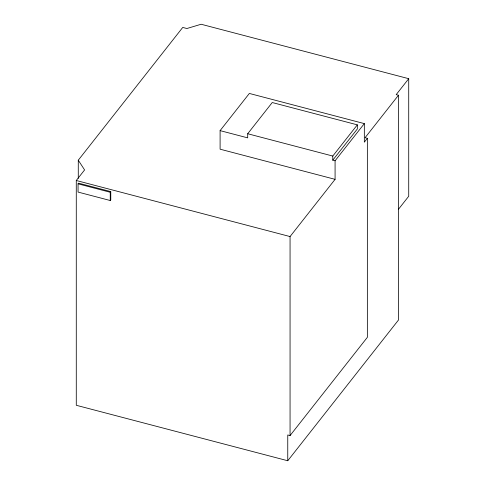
<?xml version="1.0" encoding="UTF-8"?>
<svg xmlns="http://www.w3.org/2000/svg" width="485" height="485" viewBox="0 0 485 485"><rect width="100%" height="100%" fill="white"/><g stroke="black" fill="none" stroke-linecap="round" stroke-linejoin="round"><path stroke-width="0.73" d="M78.279 178.377L78.279 160.202L182.736 27.433L186.877 28.518L201.136 24.25L408.722 78.691L408.722 196.243L398.512 209.223M408.722 78.691L396.19 94.624L398.488 95.23L398.488 320.015L287.757 460.75L76.278 405.284L76.278 180.499L84.596 169.926L78.279 160.202M78.055 183.827L78.576 183.16L110.768 191.605L110.768 199.856L110.247 200.517L78.055 192.078L78.055 183.827L110.247 192.272L110.768 191.605M364.332 123.608L335.08 160.777L335.08 179.341L220.099 149.186L220.099 130.623L249.351 93.447L364.332 123.608L364.332 142.166L367.357 138.316L365.059 137.716L398.488 95.23M220.099 130.623L247.696 137.861L247.696 133.739L272.243 102.535L357.33 124.851L357.33 128.98L332.783 160.177L335.08 160.777M332.783 160.177L332.783 156.055L357.33 124.851M287.757 460.75L287.757 434.972L290.06 435.572L290.06 236.565L335.08 179.341M290.06 435.572L367.357 337.33L367.357 138.316M247.696 133.739L332.783 156.055M76.278 180.499L290.06 236.565M110.247 192.272L110.247 200.517"/></g></svg>
